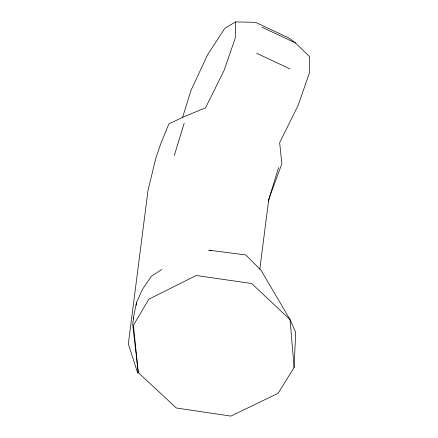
<?xml version="1.0" encoding="UTF-8"?>
<svg xmlns="http://www.w3.org/2000/svg" width="438" height="438" viewBox="0 0 438 438"><rect width="100%" height="100%" fill="white"/><g stroke="black" fill="none" stroke-linecap="round" stroke-linejoin="round"><path stroke-width="0.66" d="M268.253 201.666L270.197 195.337L281.869 163.713L279.652 142.657L298.097 105.448L309.332 73.135L309.666 56.737L295.458 42.94L289.047 38.09L255.562 22.349L235.556 21.9L235.217 38.298L223.988 70.617L205.542 107.819L182.92 117.203L168.865 123.959L161.107 142.887L155.714 158.507L147.973 190.672L128.334 343.989L137.746 373.225M161.814 269.474L151.324 276.296L142.427 289.419L136.453 302.559L133.491 317.495L132.714 324.64L138.249 372.546L176.311 407.986L230.914 416.1L278.108 393.297L294.09 367.531L295.705 332.404L290.055 319.614L260.982 270.219L245.691 254.9L208.784 250.18L211.373 250.815M136.196 305.281L136.453 302.559M259.805 269.26L268.708 199.766L278.59 167.551M268.335 201.031L268.708 199.766M174.324 155.397L184.206 123.188M182.63 117.302L191.028 90.283L207.612 54.772L224.864 28.284L235.556 21.9M261.973 27.2L295.458 42.94M256.646 53.266L290.131 69.007M133.749 318.82L133.491 317.495L133.672 318.837M138.249 372.546L133.442 325.292L148.81 299.247L196.213 275.507L251.642 283.495L290.055 319.614L294.09 367.531"/></g></svg>
